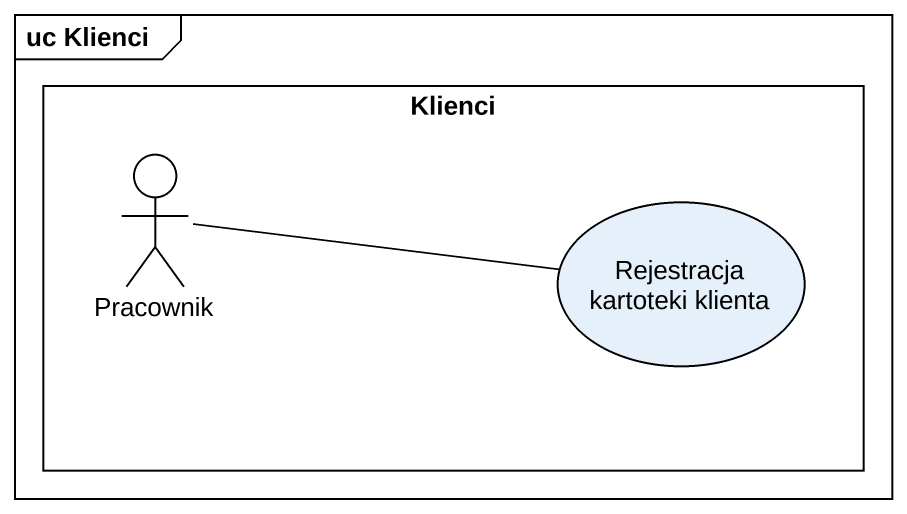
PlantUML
@startuml
mainframe uc Klienci
rectangle Klienci {
  actor Pracownik
  usecase "Rejestracja kartoteki klienta" as Rejestracja_kartoteki
}
Pracownik -right- Rejestracja_kartoteki
@enduml
